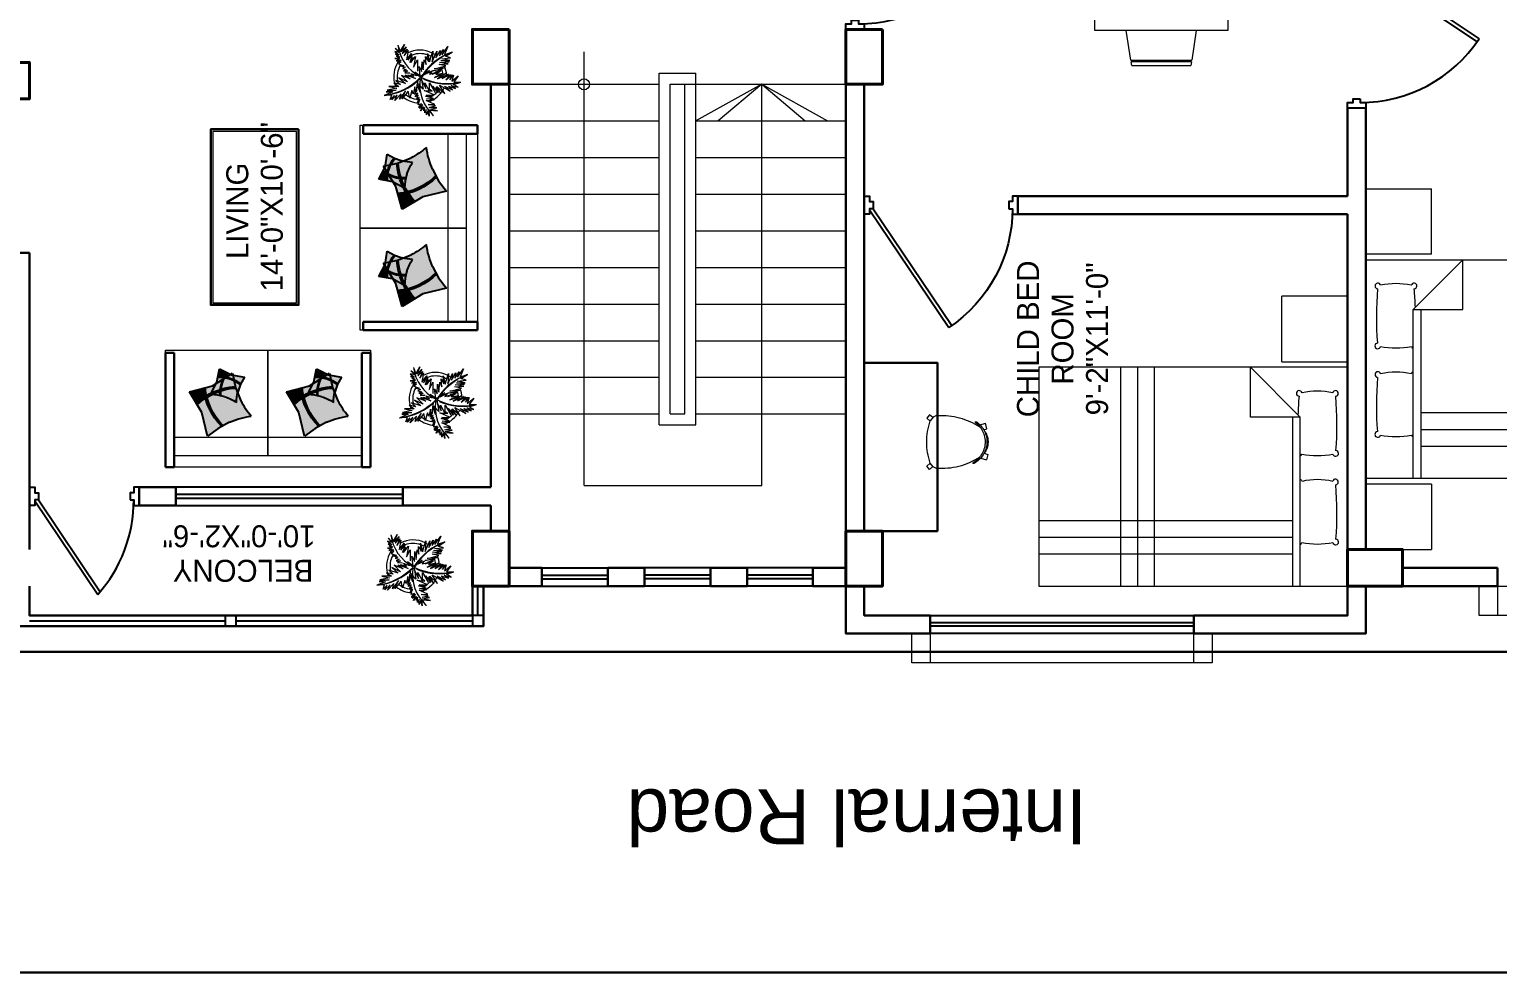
# Model space of a CAD drawing. Header units: inches. Extents: x -54558 to 35158, y -4190 to 41945.
# Drawn here: x -54245.4 to -53844.4, y 245 to 502.6 of the extents above; entities that cross this region are included whole.
import ezdxf

# ---------------------------------------------------------------- set-up
doc = ezdxf.new("R2010")
doc.units = ezdxf.units.IN
doc.header["$MEASUREMENT"] = 0
doc.linetypes.add('1054-EXTOPO$0$5m_plan_pc_00$0$801', pattern=[6.75, 5.625, -0.375, 0.375, -0.375])
doc.layers.get('0').update_dxf_attribs({"true_color": 0xe4c8de})
for name, color, linetype in [('A-ANNO-TEXT', 7, 'Continuous'), ('door', 34, 'Continuous'), ('FUR', 30, 'Continuous')]:
    doc.layers.add(name, color=color, linetype=linetype)
for name, color, linetype, lineweight in [('A-FURN-FIXD', 44, 'Continuous', 9), ('A_WALL', 7, 'Continuous', 30), ('colum', 241, 'Continuous', 40), ('Furniture', 42, 'Continuous', 30), ('illustr-TREE', 113, 'Continuous', 0), ('railing', 6, 'Continuous', 5), ('ROAD', 251, 'Continuous', 30), ('sanshade', 252, 'Continuous', 5), ('Stair', 44, 'Continuous', 13), ('thin', 251, 'Continuous', 20), ('Ver', 144, 'Continuous', 30), ('Wall-02', 7, 'Continuous', 30), ('windo', 140, 'Continuous', 25)]:
    doc.layers.add(name, color=color, linetype=linetype, lineweight=lineweight)
doc.layers.add('illustr-FURNITURE', color=7, linetype='Continuous', lineweight=0, true_color=0x000000)
doc.styles.add('Arial', font='arial.ttf')
doc.styles.get("Standard").update_dxf_attribs({"font": 'ARIALN.TTF'})

# ---------------------------------------------------------------- blocks, each defined once
blk = doc.blocks.new('tyer')
at = {"layer": 'sanshade'}
for points in [[(-25800.79, -9018.32), (-25792.79, -9018.32), (-25792.79, -9023.32), (-25800.79, -9023.32)], [(-25800.79, -9018.32), (-25792.79, -9018.32), (-25792.79, -9100.32), (-25800.79, -9100.32)], [(-25800.79, -9095.32), (-25792.79, -9095.32), (-25792.79, -9100.32), (-25800.79, -9100.32)]]:
    blk.add_lwpolyline(points, close=True, dxfattribs=at)
blk = doc.blocks.new('fjfds')
at = {"layer": 'railing'}
for p, q in [((-25748.79, -8794.32), (-25748.79, -8804.32)), ((-25748.79, -8794.32), (-25652.79, -8794.32)), ((-25745.79, -8797.32), (-25745.79, -8801.32)), ((-25745.79, -8797.32), (-25655.79, -8797.32)), ((-25655.79, -8797.32), (-25655.79, -8804.32)), ((-25652.79, -8794.32), (-25652.79, -8804.32)), ((-25745.79, -8801.32), (-25655.79, -8801.32)), ((-25748.79, -8804.32), (-25655.79, -8804.32)), ((-25655.79, -8804.32), (-25652.79, -8804.32))]:
    blk.add_line(p, q, dxfattribs=at)
at = {"layer": 'Stair'}
for p, q in [((-25745.79, -8753.32), (-25745.79, -8794.32)), ((-25735.79, -8753.32), (-25735.79, -8794.32)), ((-25725.79, -8753.32), (-25725.79, -8794.32)), ((-25715.79, -8753.32), (-25715.79, -8794.32)), ((-25705.79, -8753.32), (-25705.79, -8794.32)), ((-25695.79, -8753.32), (-25695.79, -8794.32)), ((-25685.79, -8753.32), (-25685.79, -8794.32)), ((-25675.79, -8753.32), (-25675.79, -8794.32)), ((-25665.79, -8753.32), (-25665.79, -8794.32)), ((-25655.79, -8753.32), (-25655.79, -8794.32)), ((-25765.34, -8773.82), (-25646.9, -8773.82)), ((-25765.34, -8773.82), (-25765.34, -8822.32)), ((-25745.79, -8804.32), (-25745.79, -8845.32)), ((-25735.79, -8804.32), (-25735.79, -8845.32)), ((-25725.79, -8804.32), (-25725.79, -8845.32)), ((-25715.79, -8804.32), (-25715.79, -8845.32)), ((-25705.79, -8804.32), (-25705.79, -8845.32)), ((-25695.79, -8804.32), (-25695.79, -8845.32)), ((-25685.79, -8804.32), (-25685.79, -8845.32)), ((-25675.79, -8804.32), (-25675.79, -8845.32)), ((-25665.79, -8804.32), (-25665.79, -8845.32)), ((-25655.79, -8822.32), (-25665.79, -8804.32)), ((-25655.79, -8804.32), (-25655.79, -8845.32)), ((-25655.79, -8822.32), (-25665.79, -8810.47)), ((-25765.34, -8822.32), (-25655.79, -8822.32)), ((-25655.79, -8822.32), (-25665.79, -8840.32)), ((-25655.79, -8822.32), (-25665.79, -8834.17))]:
    blk.add_line(p, q, dxfattribs=at)
blk.add_circle((-25655.79, -8773.82), 1.51, dxfattribs=at)
blk = doc.blocks.new('efre')
at = {"layer": 'door'}
for p, q in [((10922.87, 10339.43), (10901.44, 10307.52)), ((10923.87, 10339.12), (10902.26, 10306.96))]:
    blk.add_line(p, q, dxfattribs=at)
for points in [[(10885.87, 10339.43), (10884.87, 10339.43), (10884.87, 10337.89), (10883.37, 10337.89), (10883.37, 10342.89), (10884.87, 10342.89), (10884.87, 10341.35), (10885.87, 10341.35)], [(10922.87, 10339.43), (10923.87, 10339.43), (10923.87, 10337.89), (10925.37, 10337.89), (10925.37, 10342.89), (10923.87, 10342.89), (10923.87, 10341.35), (10922.87, 10341.35)]]:
    blk.add_lwpolyline(points, close=True, dxfattribs=at)
blk.add_arc((10923.87, 10339.43), 39, 180, 236.3642, dxfattribs=at)
blk = doc.blocks.new('FURN_GEN_017')
at = {"layer": 'illustr-FURNITURE', "color": 251, "true_color": 0x636466}
for p, q in [((-12940.68, 14466.01), (-12940.84, 14465.01)), ((-12940.68, 14466.01), (-12924.68, 14466.01)), ((-12924.53, 14465.01), (-12924.68, 14466.01)), ((-12912.68, 14466.01), (-12912.84, 14465.01)), ((-12912.68, 14466.01), (-12896.68, 14466.01)), ((-12896.53, 14465.01), (-12896.68, 14466.01)), ((-12940.92, 14464.51), (-12942.17, 14456.51)), ((-12940.91, 14464.51), (-12924.44, 14464.51)), ((-12924.52, 14465.01), (-12940.84, 14465.01)), ((-12923.2, 14456.51), (-12924.45, 14464.51)), ((-12912.92, 14464.51), (-12914.17, 14456.51)), ((-12912.91, 14464.51), (-12896.44, 14464.51)), ((-12896.52, 14465.01), (-12912.84, 14465.01)), ((-12895.2, 14456.51), (-12896.45, 14464.51)), ((-12882.68, 14456.51), (-12954.68, 14456.51)), ((-12954.68, 14456.51), (-12954.68, 14420.51)), ((-12882.68, 14420.51), (-12882.68, 14456.51)), ((-12964.18, 14446.51), (-12963.18, 14446.67)), ((-12964.18, 14446.51), (-12964.18, 14430.51)), ((-12963.18, 14430.36), (-12963.18, 14446.67)), ((-12962.68, 14446.75), (-12954.68, 14448)), ((-12962.68, 14446.74), (-12962.68, 14430.27)), ((-12874.68, 14446.75), (-12882.68, 14448)), ((-12874.68, 14446.74), (-12874.68, 14430.27)), ((-12873.18, 14446.51), (-12874.18, 14446.67)), ((-12874.18, 14430.36), (-12874.18, 14446.67)), ((-12873.18, 14446.51), (-12873.18, 14430.51)), ((-12963.18, 14430.36), (-12964.18, 14430.51)), ((-12954.68, 14429.03), (-12962.68, 14430.28)), ((-12882.68, 14429.03), (-12874.68, 14430.28)), ((-12874.18, 14430.36), (-12873.18, 14430.51)), ((-12954.68, 14420.51), (-12882.68, 14420.51)), ((-12940.92, 14412.51), (-12942.17, 14420.52)), ((-12923.2, 14420.52), (-12924.45, 14412.51)), ((-12912.92, 14412.51), (-12914.17, 14420.52)), ((-12895.2, 14420.52), (-12896.45, 14412.51)), ((-12940.91, 14412.51), (-12924.44, 14412.51)), ((-12940.68, 14411.01), (-12940.84, 14412.01)), ((-12924.52, 14412.01), (-12940.84, 14412.01)), ((-12940.68, 14411.01), (-12924.68, 14411.01)), ((-12924.53, 14412.01), (-12924.68, 14411.01)), ((-12912.91, 14412.51), (-12896.44, 14412.51)), ((-12896.52, 14412.01), (-12912.84, 14412.01)), ((-12912.68, 14411.01), (-12912.84, 14412.01)), ((-12912.68, 14411.01), (-12896.68, 14411.01)), ((-12896.53, 14412.01), (-12896.68, 14411.01))]:
    blk.add_line(p, q, dxfattribs=at)
blk = doc.blocks.new('ref')
at = {"layer": 'illustr-FURNITURE', "color": 1}
for p, q in [((10741.37, 10194.33), (10741.37, 10176.37)), ((10741.37, 10194.33), (10759.22, 10194.33)), ((10759.22, 10176.37), (10759.22, 10194.33)), ((10759.27, 10194.28), (10759.22, 10194.28)), ((10760.72, 10194.3), (10820.47, 10194.3)), ((10760.72, 10110.03), (10760.72, 10194.3)), ((10820.47, 10194.3), (10820.47, 10110.03)), ((10821.92, 10194.28), (10821.97, 10194.28)), ((10821.97, 10176.37), (10821.97, 10194.33)), ((10839.83, 10194.33), (10821.97, 10194.33)), ((10839.83, 10194.33), (10839.83, 10176.37)), ((10760.72, 10181.41), (10806.86, 10181.41)), ((10820.47, 10167.8), (10806.86, 10181.41)), ((10806.86, 10181.41), (10806.86, 10167.8)), ((10806.86, 10179.26), (10760.72, 10179.26)), ((10769.48, 10110.03), (10769.48, 10179.26)), ((10774.06, 10110.03), (10774.06, 10179.26)), ((10778.65, 10110.03), (10778.65, 10179.26)), ((10759.22, 10176.37), (10741.37, 10176.37)), ((10821.97, 10176.37), (10839.83, 10176.37)), ((10806.86, 10167.8), (10820.47, 10167.8)), ((10820.47, 10141.48), (10760.72, 10141.48)), ((10820.47, 10136.9), (10760.72, 10136.9)), ((10820.47, 10132.31), (10760.72, 10132.31)), ((10820.47, 10110.03), (10760.72, 10110.03))]:
    blk.add_line(p, q, dxfattribs=at)
for centre, radius, start, end in [((10772.75, 10191.06), 0.776, 4.8213, 258.2519), ((10794.88, 10186.07), 22.68, 169.2326, 190.7674), ((10780.6, 10102.6), 88.81, 84.9917, 94.5708), ((10789.13, 10191), 0.776, 283.7421, 174.7412), ((10770.58, 10186.07), 19.19, 347.4169, 12.5831), ((10796.93, 10191.06), 0.776, 4.8213, 258.2519), ((10819.05, 10186.07), 22.68, 169.2326, 190.7674), ((10804.78, 10102.6), 88.81, 84.9917, 94.5708), ((10813.3, 10191), 0.776, 283.7421, 174.7412), ((10794.76, 10186.07), 19.19, 347.4169, 12.5831), ((10772.75, 10181.07), 0.776, 101.7481, 154.1337), ((10789.13, 10181.13), 0.776, 20.8386, 76.2579), ((10796.93, 10181.07), 0.776, 101.7481, 154.1337), ((10813.3, 10181.13), 0.776, 185.2588, 76.2579), ((10804.78, 10269.53), 88.81, 271.7617, 275.0083)]:
    blk.add_arc(centre, radius, start, end, dxfattribs=at)
blk = doc.blocks.new('www')
at = {"layer": 'illustr-FURNITURE', "color": 1}
for p, q in [((10806.97, 10296.75), (10747.22, 10296.75)), ((10747.22, 10296.75), (10747.22, 10212.48)), ((10755.98, 10296.75), (10755.98, 10227.52)), ((10760.57, 10296.75), (10760.57, 10227.52)), ((10765.15, 10296.75), (10765.15, 10227.52)), ((10806.97, 10212.48), (10806.97, 10296.75)), ((10806.97, 10274.46), (10747.22, 10274.46)), ((10806.97, 10269.88), (10747.22, 10269.88)), ((10806.97, 10265.3), (10747.22, 10265.3)), ((10793.37, 10238.98), (10806.97, 10238.98)), ((10806.97, 10238.98), (10793.37, 10225.37)), ((10793.37, 10225.37), (10793.37, 10238.98)), ((10808.47, 10230.4), (10808.47, 10212.45)), ((10808.47, 10230.4), (10826.33, 10230.4)), ((10826.33, 10212.45), (10826.33, 10230.4)), ((10793.37, 10227.52), (10747.22, 10227.52)), ((10747.22, 10225.37), (10793.37, 10225.37)), ((10747.22, 10212.48), (10806.97, 10212.48)), ((10808.43, 10212.5), (10808.47, 10212.5)), ((10826.33, 10212.45), (10808.47, 10212.45))]:
    blk.add_line(p, q, dxfattribs=at)
for centre, radius, start, end in [((10791.28, 10137.25), 88.81, 84.9917, 88.2383), ((10799.81, 10225.65), 0.776, 283.7421, 174.7412), ((10759.25, 10225.71), 0.776, 205.8663, 258.2519), ((10781.38, 10220.71), 22.68, 169.2326, 190.7674), ((10775.63, 10225.65), 0.776, 283.7421, 339.1614), ((10757.08, 10220.71), 19.19, 347.4169, 12.5831), ((10783.43, 10225.71), 0.776, 205.8663, 258.2519), ((10805.55, 10220.71), 22.68, 169.2326, 190.7674), ((10781.26, 10220.71), 19.19, 347.4169, 12.5831), ((10759.25, 10215.71), 0.776, 101.7481, 355.1787), ((10767.1, 10304.18), 88.81, 265.4292, 275.0083), ((10775.63, 10215.78), 0.776, 185.2588, 76.2579), ((10783.43, 10215.71), 0.776, 101.7481, 355.1787), ((10791.28, 10304.18), 88.81, 265.4292, 275.0083), ((10799.81, 10215.78), 0.776, 185.2588, 76.2579)]:
    blk.add_arc(centre, radius, start, end, dxfattribs=at)
blk = doc.blocks.new('214-151')
at = {"layer": 'A-FURN-FIXD', "linetype": '1054-EXTOPO$0$5m_plan_pc_00$0$801', "ltscale": 200, "transparency": 33554687}
for p, q in [((3549044, -189697), (3549020, -189729)), ((3549068, -189685), (3549044, -189697)), ((3549074, -189684), (3549068, -189685)), ((3549461, -189773), (3549511, -189757)), ((3549523, -189806), (3549511, -189757)), ((3548990, -189892), (3548990, -189935)), ((3549491, -189816), (3549523, -189806)), ((3549488, -190021), (3549515, -190029)), ((3549515, -190029), (3549502, -190078)), ((3549044, -190130), (3549020, -190098)), ((3549068, -190142), (3549044, -190130)), ((3549088, -190145), (3549068, -190142)), ((3549456, -190064), (3549502, -190078))]:
    blk.add_line(p, q, dxfattribs=at)
for points in [[(3549042, -189699), (3549014, -189675), (3548990, -189704), (3549020, -189730)], [(3549043, -190128), (3549014, -190152), (3548990, -190123), (3549020, -190097)]]:
    blk.add_lwpolyline(points, dxfattribs=at)
for centre, radius, start, end in [((3549562, -189914), 573, 161.2442, 198.7295), ((3549120, -190283), 601, 56.9331, 94.4004), ((3549397, -189753), 25.6, 48.1403, 108.2349), ((3549286, -189916), 213, 305.0364, 61.3583), ((3549302, -189916), 213, 305.0364, 61.3583), ((3549366, -189914), 159, 57.5277, 58.5623), ((3549366, -189914), 159, 325.8028, 37.5555), ((3549120, -189545), 601, 266.8766, 303.0669), ((3549417, -190072), 19.8, 246.1346, 318.4705), ((3549366, -189914), 159, 301.9687, 305.1543)]:
    blk.add_arc(centre, radius, start, end, dxfattribs=at)
blk = doc.blocks.new('eyhfgh')
h = blk.add_hatch(color=254)
h.set_gradient(color1=(252, 230, 217), color2=(250, 214, 194), one_color=1, tint=0.87, name='CYLINDER')
h.paths.add_polyline_path([(12640.74, 1375.72, 0.127935), (12640.03, 1384.94), (12635.81, 1384.95, -0.057362), (12630.31, 1386.1, -0.068738), (12631.08, 1379.22), (12630.86, 1377.04, 0.13826)])
h = blk.add_hatch(color=7)
h.set_gradient(color1=(238, 242, 227), color2=(228, 234, 210), one_color=1, tint=0.87, name='CYLINDER')
h.paths.add_polyline_path([(12644.25, 1383.02, 0.127935), (12640.47, 1386.65), (12638.68, 1385.07, -0.057362), (12635.92, 1383.48, -0.068738), (12638.84, 1380.86), (12639.57, 1379.85, 0.13826)])
h = blk.add_hatch(color=63)
h.set_gradient(color1=(179, 217, 63), color2=(199, 227, 114), one_color=1, tint=0.67, name='INVCYLINDER')
h.paths.add_polyline_path([(12644.43, 1383.24, 0.034297), (12645.24, 1384.41), (12644.29, 1385.24), (12642.12, 1388.72), (12640.65, 1386.85, -0.121186)])
h = blk.add_hatch(color=63)
h.set_gradient(color1=(179, 217, 63), color2=(199, 227, 114), one_color=1, tint=0.67, name='INVCYLINDER')
h.paths.add_polyline_path([(12639.73, 1379.63), (12640.15, 1379.05), (12641.16, 1377.05), (12643.87, 1380.25), (12645.17, 1381.1, 0.044432), (12644.39, 1382.78, -0.131681)])
h = blk.add_hatch(color=252)
h.set_gradient(color1=(132, 132, 132), color2=(171, 171, 171), one_color=1, tint=0.67, name='INVCYLINDER')
h.paths.add_polyline_path([(12641.24, 1375.8, 0.034297), (12643.68, 1376.39), (12643.4, 1378.6), (12644.63, 1385.73), (12640.5, 1384.98, -0.121186)])
h = blk.add_hatch(color=7)
h.set_gradient(color1=(238, 242, 227), color2=(228, 234, 210), one_color=1, tint=0.87, name='CYLINDER')
h.paths.add_polyline_path([(12647.38, 1382.54), (12645.46, 1384.23, -0.034767), (12644.58, 1383, -0.044102), (12645.42, 1381.27)])
h = blk.add_hatch(color=252)
h.set_gradient(color1=(132, 132, 132), color2=(171, 171, 171), one_color=1, tint=0.67, name='INVCYLINDER')
h.paths.add_polyline_path([(12630.81, 1376.56), (12630.67, 1375.29), (12629.66, 1371.46), (12636.99, 1372.52), (12639.71, 1372.11, 0.044432), (12640.65, 1375.23, -0.131681)])
h = blk.add_hatch(color=254)
h.set_gradient(color1=(252, 230, 217), color2=(250, 214, 194), one_color=1, tint=0.87, name='CYLINDER')
h.paths.add_polyline_path([(12644.31, 1371.41), (12643.75, 1375.89, -0.034767), (12641.15, 1375.3, -0.044102), (12640.23, 1372.03)])
at = {"layer": 'FUR'}
for centre, radius, start, end in [((12638.08, 1409.42), 24.58, 251.5766, 264.7087), ((12605.79, 1379.86), 25.3, 358.5655, 14.2944), ((12635.38, 1377.57), 10.41, 19.8237, 60.6575), ((12635.21, 1377.37), 10.93, 20.8993, 60.0755), ((12630.42, 1396.27), 13.92, 293.2894, 306.4215), ((12627.91, 1371.6), 14.33, 40.2783, 56.0072), ((12636.29, 1389.73), 10.41, 288.3606, 329.2642), ((12622.66, 1378.96), 18.37, 338.1109, 18.9447), ((12636.2, 1389.91), 10.86, 288.9822, 328.4663), ((12622.19, 1378.89), 19.3, 339.1865, 18.3627), ((12638.14, 1393.91), 18.38, 246.6478, 287.5514), ((12638.22, 1394.25), 19.18, 247.2694, 286.7535)]:
    blk.add_arc(centre, radius, start, end, dxfattribs=at)
for points, invisible_edges in [([(12644.29, 1385.24), (12640.57, 1386.74), (12638.68, 1385.07)], 13), ([(12644.29, 1385.24), (12642.12, 1388.72), (12640.57, 1386.74)], 12), ([(12644.31, 1371.41), (12643.4, 1378.6), (12635.81, 1384.95)], 14), ([(12643.4, 1378.6), (12640.26, 1384.94), (12635.81, 1384.95)], 13), ([(12647.38, 1382.54), (12644.29, 1385.24), (12638.68, 1385.07)], 14), ([(12638.84, 1380.86), (12640.15, 1379.05), (12647.38, 1382.54)], 14), ([(12640.15, 1379.05), (12643.87, 1380.25), (12647.38, 1382.54)], 13), ([(12643.4, 1378.6), (12644.63, 1385.73), (12640.26, 1384.94)], 12), ([(12631.08, 1379.22), (12630.67, 1375.29), (12644.31, 1371.41)], 14), ([(12640.15, 1379.05), (12641.16, 1377.05), (12643.87, 1380.25)], 12), ([(12630.67, 1375.29), (12629.66, 1371.46), (12636.99, 1372.52)], 12), ([(12630.67, 1375.29), (12636.99, 1372.52), (12644.31, 1371.41)], 13)]:
    blk.add_3dface(points, dxfattribs=dict(at, invisible_edges=invisible_edges))
blk = doc.blocks.new('standard')
at = {"layer": 'A-FURN-FIXD', "lineweight": 30, "transparency": 33554687}
for p, q in [((29797.43, 5446.76), (29828.65, 5446.76)), ((29797.43, 5444.42), (29797.43, 5446.76)), ((29828.65, 5444.42), (29828.65, 5446.76)), ((29797.43, 5444.42), (29828.65, 5444.42)), ((29828.65, 5393.11), (29797.43, 5393.11)), ((29797.43, 5390.76), (29797.43, 5393.11)), ((29828.65, 5390.76), (29797.43, 5390.76)), ((29828.65, 5390.76), (29828.65, 5393.11))]:
    blk.add_line(p, q, dxfattribs=at)
at = {"layer": 'A-FURN-FIXD', "linetype": 'ByBlock', "ltscale": 200, "transparency": 33554687}
for p, q in [((29828.65, 5446.76), (29829.43, 5446.76)), ((29829.43, 5446.76), (29829.43, 5390.76)), ((29797.43, 5393.11), (29797.43, 5444.42)), ((29800.56, 5393.11), (29800.56, 5444.42)), ((29805.56, 5393.11), (29805.56, 5444.42)), ((29829.43, 5418.89), (29800.56, 5418.89)), ((29829.43, 5418.76), (29800.56, 5418.76)), ((29829.43, 5390.76), (29828.65, 5390.76))]:
    blk.add_line(p, q, dxfattribs=at)
at = {"layer": 'Furniture', "transparency": 33554687, "xscale": -0.8940402066046178, "yscale": 0.8940402066046178, "zscale": 0.8940402066046178, "rotation": 202.1116633612902}
for p in [(18883.43, 2320.97), (18883.43, 2294.47)]:
    blk.add_blockref('eyhfgh', p, dxfattribs=at)
blk = doc.blocks.new('gfsv')
at = {"layer": 'illustr-TREE', "color": 114, "true_color": 0x139b48}
for p, q in [((-19138.47, -7521.62), (-19139.14, -7519.95)), ((-19139.07, -7521.44), (-19139.14, -7519.95)), ((-19138.44, -7520.36), (-19138.47, -7521.62)), ((-19138.11, -7522.31), (-19138.44, -7520.36)), ((-19138.11, -7520.52), (-19138.11, -7522.31)), ((-19137.74, -7522.39), (-19138.11, -7520.52)), ((-19140.11, -7522.01), (-19139.05, -7522.51)), ((-19138.83, -7523.25), (-19140.11, -7522.01)), ((-19140.03, -7521.46), (-19139.13, -7521.95)), ((-19139.05, -7522.51), (-19140.03, -7521.46)), ((-19139.94, -7521.15), (-19139.07, -7521.44)), ((-19139.13, -7521.95), (-19139.94, -7521.15)), ((-19139.85, -7522.94), (-19138.83, -7523.25)), ((-19138.26, -7524.11), (-19139.85, -7522.94)), ((-19139.78, -7523.45), (-19138.26, -7524.11)), ((-19138.34, -7524.64), (-19139.78, -7523.45)), ((-19137.39, -7520.88), (-19137.74, -7522.39)), ((-19137.42, -7522.78), (-19137.39, -7520.88)), ((-19136.72, -7521.8), (-19137.42, -7522.78)), ((-19137.02, -7523.12), (-19136.72, -7521.8)), ((-19136.22, -7522.25), (-19137.02, -7523.12)), ((-19136.81, -7524.08), (-19136.22, -7522.25)), ((-19135.72, -7522.81), (-19136.81, -7524.08)), ((-19136.53, -7524.51), (-19135.72, -7522.81)), ((-19135.25, -7523.31), (-19136.53, -7524.51)), ((-19135.94, -7525.04), (-19135.25, -7523.31)), ((-19133.9, -7523.5), (-19134.08, -7524.26)), ((-19133.67, -7524.03), (-19133.9, -7523.5)), ((-19133.35, -7522.94), (-19133.67, -7524.03)), ((-19133.01, -7522.73), (-19133.39, -7523.77)), ((-19133.39, -7523.77), (-19133.35, -7522.94)), ((-19132.59, -7523.23), (-19133.01, -7522.73)), ((-19132.74, -7522.49), (-19132.59, -7523.23)), ((-19132.3, -7523.23), (-19132.74, -7522.49)), ((-19132.42, -7522.27), (-19132.28, -7522.87)), ((-19132.11, -7522.84), (-19132.42, -7522.27)), ((-19132.28, -7522.87), (-19132.3, -7523.23)), ((-19131.97, -7522.01), (-19132.11, -7522.84)), ((-19131.9, -7523), (-19131.97, -7522.01)), ((-19131.47, -7522.35), (-19131.9, -7523)), ((-19131.08, -7522.14), (-19131.69, -7522.97)), ((-19131.69, -7522.97), (-19131.47, -7522.35)), ((-19130.61, -7522), (-19131.23, -7522.84)), ((-19131.23, -7522.84), (-19131.08, -7522.14)), ((-19130.96, -7523.48), (-19130.13, -7524.42)), ((-19129.7, -7524.25), (-19130.96, -7523.48)), ((-19130.81, -7522.81), (-19130.61, -7522)), ((-19130, -7522.11), (-19130.81, -7522.81)), ((-19130.69, -7523.27), (-19129.7, -7524.25)), ((-19129.26, -7523.88), (-19130.69, -7523.27)), ((-19130.68, -7522.91), (-19130, -7522.11)), ((-19129.37, -7522.63), (-19130.63, -7523.08)), ((-19130.63, -7523.08), (-19129.26, -7523.88)), ((-19140.61, -7526.42), (-19139.52, -7526.77)), ((-19139.89, -7526.86), (-19140.61, -7526.42)), ((-19139.84, -7526.29), (-19139.1, -7526.57)), ((-19139.52, -7526.77), (-19139.84, -7526.29)), ((-19139.67, -7524.94), (-19138.34, -7524.64)), ((-19138.22, -7525.34), (-19139.67, -7524.94)), ((-19139.4, -7525.99), (-19138.7, -7526.48)), ((-19139.1, -7526.57), (-19139.4, -7525.99)), ((-19139, -7525.86), (-19138.15, -7526.37)), ((-19138.7, -7526.48), (-19139, -7525.86)), ((-19138.85, -7525.6), (-19138.22, -7525.34)), ((-19137.48, -7525.94), (-19138.85, -7525.6)), ((-19138.74, -7526.04), (-19137.48, -7525.94)), ((-19136.98, -7526.37), (-19138.74, -7526.04)), ((-19138.52, -7526.94), (-19136.98, -7526.37)), ((-19138.45, -7526.25), (-19136.18, -7526.56)), ((-19135.22, -7524.06), (-19135.94, -7525.04)), ((-19135.87, -7526.04), (-19135.22, -7524.06)), ((-19135.21, -7524.53), (-19135.87, -7526.04)), ((-19135.48, -7525.74), (-19135.21, -7524.53)), ((-19134.92, -7525.12), (-19135.48, -7525.74)), ((-19135.42, -7527.05), (-19134.63, -7525.91)), ((-19135.35, -7526.32), (-19134.92, -7525.12)), ((-19134.63, -7525.91), (-19135.35, -7526.32)), ((-19134.73, -7523.95), (-19134.78, -7524.94)), ((-19134.38, -7524.55), (-19134.73, -7523.95)), ((-19132.24, -7526.41), (-19134.41, -7526.43)), ((-19134.39, -7523.69), (-19134.38, -7524.55)), ((-19134.08, -7524.26), (-19134.39, -7523.69)), ((-19133.62, -7525.69), (-19132.24, -7526.41)), ((-19131.57, -7526.07), (-19133.62, -7525.69)), ((-19132.77, -7524.92), (-19131.79, -7525.64)), ((-19131.26, -7525.42), (-19132.77, -7524.92)), ((-19131.79, -7525.64), (-19132.77, -7525.14)), ((-19132.77, -7525.14), (-19131.57, -7526.07)), ((-19132.32, -7524.59), (-19131.26, -7525.42)), ((-19130.99, -7525.26), (-19132.32, -7524.59)), ((-19132.2, -7524.29), (-19130.99, -7525.26)), ((-19130.38, -7524.59), (-19132.2, -7524.29)), ((-19131.42, -7523.84), (-19130.38, -7524.59)), ((-19130.13, -7524.42), (-19131.42, -7523.84)), ((-19143.17, -7528.74), (-19142.14, -7528.45)), ((-19142.12, -7528.62), (-19143.17, -7528.74)), ((-19143.1, -7529.55), (-19142.01, -7528.76)), ((-19142.92, -7528.17), (-19141.87, -7528.13)), ((-19142.14, -7528.45), (-19142.92, -7528.17)), ((-19142.54, -7527.86), (-19141.51, -7527.82)), ((-19141.87, -7528.13), (-19142.54, -7527.86)), ((-19142.15, -7527.05), (-19141.38, -7527.4)), ((-19141.37, -7527.67), (-19142.15, -7527.05)), ((-19142.14, -7527.65), (-19141.37, -7527.67)), ((-19141.51, -7527.82), (-19142.14, -7527.65)), ((-19142.01, -7528.76), (-19142.12, -7530.35)), ((-19142.12, -7530.35), (-19141.83, -7528.81)), ((-19141.83, -7528.81), (-19141.56, -7530.18)), ((-19141.68, -7526.82), (-19141.26, -7527.27)), ((-19141.38, -7527.4), (-19141.68, -7526.82)), ((-19141.56, -7530.18), (-19141.5, -7528.72)), ((-19141.42, -7526.6), (-19141.5, -7527.08)), ((-19141.5, -7528.72), (-19141.19, -7529.92)), ((-19141.4, -7527.05), (-19141.42, -7526.6)), ((-19141.32, -7526.68), (-19140.79, -7527.22)), ((-19140.95, -7527.46), (-19141.32, -7526.68)), ((-19141.26, -7527.27), (-19140.95, -7527.46)), ((-19141.19, -7529.92), (-19140.94, -7528.53)), ((-19140.97, -7526.59), (-19139.89, -7526.86)), ((-19140.79, -7527.22), (-19140.97, -7526.59)), ((-19140.94, -7528.53), (-19140.91, -7529.82)), ((-19140.91, -7529.82), (-19140.13, -7528.14)), ((-19140.13, -7528.14), (-19140.01, -7529.68)), ((-19140.01, -7529.68), (-19139.82, -7528.21)), ((-19139.82, -7528.21), (-19139.73, -7529.55)), ((-19139.73, -7529.55), (-19139.29, -7528.02)), ((-19139.29, -7528.02), (-19139.24, -7529.24)), ((-19139.24, -7529.24), (-19139.11, -7528.14)), ((-19139.11, -7528.14), (-19139.01, -7529.66)), ((-19139.01, -7529.66), (-19138.18, -7527.74)), ((-19136.7, -7528.78), (-19138.55, -7529.89)), ((-19136.89, -7526.61), (-19138.52, -7526.94)), ((-19136.67, -7527.87), (-19138.39, -7528.79)), ((-19138.39, -7528.79), (-19136.7, -7528.78)), ((-19138.18, -7527.74), (-19138.35, -7529.29)), ((-19138.35, -7529.29), (-19138, -7528.79)), ((-19137.95, -7527.54), (-19136.89, -7526.61)), ((-19135.75, -7527.18), (-19137.95, -7527.54)), ((-19136.25, -7527.26), (-19137.82, -7528.05)), ((-19137.82, -7528.05), (-19136.67, -7527.87)), ((-19135.65, -7526.97), (-19135.49, -7526.95)), ((-19135.42, -7527.05), (-19134.3, -7528.75)), ((-19135.36, -7526.97), (-19133.49, -7526.75)), ((-19135.08, -7527.83), (-19134.38, -7529.27)), ((-19134.3, -7528.75), (-19135.08, -7527.83)), ((-19134.99, -7528.75), (-19134.64, -7530.19)), ((-19134.38, -7529.27), (-19134.99, -7528.75)), ((-19133.49, -7526.75), (-19134.51, -7527.22)), ((-19134.51, -7527.22), (-19132.62, -7527.32)), ((-19132.62, -7527.32), (-19134.15, -7527.56)), ((-19134.15, -7527.56), (-19132.24, -7527.75)), ((-19132.24, -7527.75), (-19133.13, -7528.12)), ((-19133.13, -7528.12), (-19131.6, -7528.01)), ((-19130.98, -7528.41), (-19132.63, -7528.79)), ((-19132.63, -7528.79), (-19130.51, -7529.44)), ((-19131.6, -7528.01), (-19132.56, -7528.57)), ((-19132.56, -7528.57), (-19130.98, -7528.41)), ((-19137.55, -7530.06), (-19138.86, -7531.01)), ((-19138.86, -7531.01), (-19137.38, -7530.21)), ((-19137.38, -7530.21), (-19138.8, -7531.73)), ((-19138.8, -7531.73), (-19137.13, -7530.69)), ((-19137.33, -7529.38), (-19138.64, -7530.44)), ((-19138.64, -7530.44), (-19137.55, -7530.06)), ((-19138.55, -7529.89), (-19137.33, -7529.38)), ((-19137.13, -7530.69), (-19138.34, -7532.81)), ((-19138.34, -7532.81), (-19137.37, -7531.69)), ((-19137.37, -7531.69), (-19138.08, -7533.27)), ((-19136.1, -7531.92), (-19135.17, -7533.17)), ((-19135.06, -7532.85), (-19136.1, -7531.92)), ((-19135.92, -7530.35), (-19135.02, -7532.47)), ((-19134.87, -7531.97), (-19135.92, -7530.35)), ((-19135.87, -7531.24), (-19135.06, -7532.85)), ((-19135.02, -7532.47), (-19135.87, -7531.24)), ((-19135.63, -7529.72), (-19134.87, -7531.97)), ((-19134.81, -7531.37), (-19135.63, -7529.72)), ((-19135.1, -7529.99), (-19134.81, -7531.37)), ((-19134.44, -7530.93), (-19135.1, -7529.99)), ((-19135, -7529.32), (-19134.44, -7530.93)), ((-19134.64, -7530.19), (-19135, -7529.32)), ((-19134.65, -7529.86), (-19134.14, -7531.17)), ((-19134.38, -7530.93), (-19134.65, -7529.86)), ((-19134.64, -7530.37), (-19134.38, -7530.93)), ((-19134.36, -7529.34), (-19133.75, -7531.64)), ((-19134.14, -7531.17), (-19134.36, -7529.34)), ((-19133.98, -7529.69), (-19133.36, -7531.97)), ((-19133.75, -7531.64), (-19133.98, -7529.69)), ((-19133.36, -7531.97), (-19133.11, -7530.66)), ((-19133.11, -7530.66), (-19132.97, -7532.41)), ((-19132.97, -7532.41), (-19132.74, -7530.74)), ((-19132.74, -7530.74), (-19132.61, -7532.59)), ((-19132.61, -7532.59), (-19132.37, -7531)), ((-19132.58, -7529.32), (-19130.52, -7530.22)), ((-19130.51, -7529.44), (-19132.58, -7529.32)), ((-19132.37, -7531), (-19132.33, -7532.7)), ((-19132.33, -7532.7), (-19132.02, -7531.16)), ((-19132.02, -7531.16), (-19131.85, -7532.88)), ((-19131.85, -7532.88), (-19131.54, -7531.86)), ((-19131.82, -7530.03), (-19130.38, -7530.89)), ((-19130.52, -7530.22), (-19131.82, -7530.03)), ((-19131.54, -7531.86), (-19130.74, -7533.16)), ((-19131.43, -7530.69), (-19130.21, -7531.51)), ((-19130.38, -7530.89), (-19131.43, -7530.69)), ((-19131.22, -7531.22), (-19129.61, -7532.36)), ((-19130.21, -7531.51), (-19131.22, -7531.22)), ((-19131.17, -7531.72), (-19130.74, -7533.16)), ((-19129.61, -7532.36), (-19131.17, -7531.72)), ((-19138.08, -7533.27), (-19137.33, -7532.45)), ((-19137.33, -7532.45), (-19137.78, -7533.85)), ((-19137.78, -7533.85), (-19137.22, -7533.01)), ((-19137.22, -7533.01), (-19137.57, -7534.36)), ((-19137.57, -7534.36), (-19136.99, -7533.47)), ((-19136.99, -7533.47), (-19136.55, -7534.9)), ((-19136.55, -7533.5), (-19136.55, -7534.9)), ((-19135.35, -7534.35), (-19136.55, -7533.5)), ((-19135.21, -7533.44), (-19136.35, -7533.11)), ((-19136.35, -7533.11), (-19135.35, -7534.35)), ((-19136.09, -7532.73), (-19135.21, -7533.44)), ((-19135.17, -7533.17), (-19136.09, -7532.73))]:
    blk.add_line(p, q, dxfattribs=at)
for centre, radius, start, end in [((-19128.04, -7519), 11.14, 184.8641, 225.4849), ((-19127.45, -7518.53), 11.77, 186.927, 225.8123), ((-19128.31, -7530.61), 8.05, 97.5401, 152.9698), ((-19137.08, -7534.91), 8.05, 81.1775, 138.3266), ((-19125.78, -7532.06), 11.14, 156.5576, 194.785), ((-19125.07, -7532.31), 11.77, 154.4151, 192.7221), ((-19141.76, -7537.3), 11.77, 20.5975, 59.3099), ((-19141.31, -7536.7), 11.14, 18.5346, 56.762)]:
    blk.add_arc(centre, radius, start, end, dxfattribs=at)
blk = doc.blocks.new('sss')
at = {"layer": 'thin', "color": 36}
for radius, start, end in [(5.64, 140.808, 176.9255), (4.89, 140.8987, 152.5456), (5.64, 136.4792, 139.5509), (5.64, 132.2157, 133.1804), (4.89, 135.3729, 136.8717), (5.64, 115.6577, 116.0773), (5.64, 105.3767, 111.9415), (4.89, 103.9007, 108.8883), (5.64, 57.4756, 104.2899), (4.89, 61.8531, 100.8192), (4.89, 58.6484, 61.5791), (5.64, 51.6167, 56.4913), (4.89, 28.8648, 35.5705), (5.64, 35.9986, 36.5988), (5.64, 332.6672, 28.4122), (4.89, 178.4351, 178.7003), (4.89, 153.9151, 175.965), (4.89, 20.5118, 25.5966), (4.89, 340.5694, 20.1944), (5.64, 199.0461, 207.9874), (5.64, 209.185, 230.5847), (4.89, 205.2449, 228.3342), (4.89, 323.3496, 327.1942), (4.89, 331.0839, 340.0145), (5.64, 320.6426, 322.4916), (5.64, 325.1264, 331.4388), (5.64, 230.7925, 236.3345), (4.89, 229.5251, 232.8857), (5.64, 238.4668, 245.0437), (4.89, 234.467, 237.787), (4.89, 242.9454, 245.7689), (5.64, 248.0786, 248.2717), (5.64, 264.5369, 265.2564), (4.89, 266.1446, 266.5826), (4.89, 270.2537, 273.22), (5.64, 270.5271, 272.3534), (5.64, 273.4308, 293.4009), (4.89, 275.4094, 290.9372), (4.89, 291.9275, 294.6609), (5.64, 295.2219, 298.3019), (4.89, 301.9218, 302.255), (5.64, 301.0384, 302.6761), (5.64, 307.0561, 307.1985)]:
    blk.add_arc((-19798.75, -6970.7), radius, start, end, dxfattribs=at)
at = {"layer": 'thin', "xscale": 1.094516021037634, "yscale": 1.094516021037634, "zscale": 1.094516021037634}
blk.add_blockref('gfsv', (1145.34, 1267.67), dxfattribs=at)
blk = doc.blocks.new('jj')
at = {"layer": 'door'}
for p, q in [((11000.83, 10306.39), (11025.92, 10323.24)), ((11001.13, 10305.39), (11026.7, 10322.56))]:
    blk.add_line(p, q, dxfattribs=at)
for points in [[(11000.83, 10331.39), (11000.83, 10332.39), (11002.37, 10332.39), (11002.37, 10333.89), (10997.37, 10333.89), (10997.37, 10332.39), (10998.91, 10332.39), (10998.91, 10331.39)], [(11000.83, 10306.39), (11000.83, 10305.39), (11002.37, 10305.39), (11002.37, 10303.89), (10997.37, 10303.89), (10997.37, 10305.39), (10998.91, 10305.39), (10998.91, 10306.39)]]:
    blk.add_lwpolyline(points, close=True, dxfattribs=at)
blk.add_arc((11000.83, 10293.39), 39, 48.4266, 90, dxfattribs=at)

msp = doc.modelspace()

# ---------------------------------------------------------------- linework, layer by layer
at = {"layer": 'A-FURN-FIXD', "lineweight": 30}
for points in [[(-54171.837, 475.293), (-54195.837, 475.293), (-54195.837, 427.293), (-54171.837, 427.293)], [(-54017.357, 411.526), (-54017.357, 365.553), (-53997.357, 365.553), (-53997.357, 411.526)]]:
    msp.add_lwpolyline(points, close=True, dxfattribs=at)
at = {"layer": 'A-FURN-FIXD', "color": 4}
msp.add_lwpolyline([(-54172.437, 474.693), (-54195.237, 474.693), (-54195.237, 427.893), (-54172.437, 427.893)], close=True, dxfattribs=at)
at = {"layer": 'A_WALL', "ltscale": 0.25}
for p, q in [((-53885.357, 457.053), (-53975.357, 457.053)), ((-53885.357, 452.053), (-53975.357, 452.053))]:
    msp.add_line(p, q, dxfattribs=at)
for points in [[(-53999.357, 337.553), (-54022.357, 337.553), (-54022.357, 350.553)], [(-53999.357, 342.553), (-54017.357, 342.553), (-54017.357, 350.553)], [(-53885.357, 350.553), (-53885.357, 342.553), (-53927.357, 342.553)], [(-53880.357, 350.553), (-53880.357, 337.553), (-53927.357, 337.553)]]:
    msp.add_lwpolyline(points, dxfattribs=at)
at = {"layer": 'colum'}
for points in [[(-54114.357, 502.553), (-54124.357, 502.553), (-54124.357, 487.553), (-54114.357, 487.553)], [(-54012.357, 502.553), (-54022.357, 502.553), (-54022.357, 487.553), (-54012.357, 487.553)], [(-54260.357, 483.553), (-54260.357, 493.553), (-54245.357, 493.553), (-54245.357, 483.553)], [(-54114.357, 365.553), (-54124.357, 365.553), (-54124.357, 350.553), (-54114.357, 350.553)], [(-54012.357, 365.553), (-54022.357, 365.553), (-54022.357, 350.553), (-54012.357, 350.553)], [(-53870.357, 350.553), (-53870.357, 360.553), (-53885.357, 360.553), (-53885.357, 350.553)]]:
    msp.add_lwpolyline(points, close=True, dxfattribs=at)
at = {"layer": 'ROAD'}
for p, q in [((-53620.357, 332.553), (-54544.29, 332.553)), ((-53620.357, 244.994), (-54545.553, 244.994))]:
    msp.add_line(p, q, dxfattribs=at)
at = {"layer": 'Ver'}
for points in [[(-54248.357, 350.553), (-54248.357, 339.553), (-54121.357, 339.553), (-54121.357, 350.553)], [(-54245.357, 350.553), (-54245.357, 342.553), (-54124.357, 342.553), (-54124.357, 350.553)]]:
    msp.add_lwpolyline(points, dxfattribs=at)
at = {"layer": 'Wall-02'}
for p, q in [((-54119.357, 487.553), (-54119.357, 377.553)), ((-54114.357, 487.553), (-54114.357, 350.553)), ((-54022.357, 487.553), (-54022.357, 365.553)), ((-54017.357, 487.553), (-54017.357, 365.553)), ((-53885.357, 481.053), (-53885.357, 457.053)), ((-53880.357, 481.053), (-53880.357, 360.553)), ((-53975.357, 457.053), (-53975.357, 452.053)), ((-53885.357, 452.053), (-53885.357, 360.553)), ((-54250.357, 441.553), (-54245.357, 441.553)), ((-54245.357, 441.553), (-54245.357, 360.553)), ((-54215.357, 377.553), (-54215.357, 372.553)), ((-54205.357, 377.553), (-54215.357, 377.553)), ((-54205.357, 377.553), (-54205.357, 372.553)), ((-54143.357, 377.553), (-54143.357, 372.553)), ((-54119.357, 377.553), (-54143.357, 377.553)), ((-54205.357, 372.553), (-54215.357, 372.553)), ((-54119.357, 372.553), (-54143.357, 372.553)), ((-54119.357, 372.553), (-54119.357, 365.553)), ((-54114.357, 355.553), (-54105.357, 355.553)), ((-54105.357, 350.553), (-54105.357, 355.553)), ((-54087.357, 355.553), (-54077.357, 355.553)), ((-54087.357, 350.553), (-54087.357, 355.553)), ((-54077.357, 350.553), (-54077.357, 355.553)), ((-54059.357, 355.553), (-54049.357, 355.553)), ((-54059.357, 350.553), (-54059.357, 355.553)), ((-54049.357, 350.553), (-54049.357, 355.553)), ((-54031.357, 355.553), (-54022.357, 355.553)), ((-54031.357, 350.553), (-54031.357, 355.553)), ((-53870.357, 355.553), (-53844.357, 355.553)), ((-53844.357, 355.553), (-53844.357, 350.553)), ((-54105.357, 350.553), (-54114.357, 350.553)), ((-54077.357, 350.553), (-54087.357, 350.553)), ((-54049.357, 350.553), (-54059.357, 350.553)), ((-54022.357, 350.553), (-54031.357, 350.553)), ((-53870.357, 350.553), (-53844.357, 350.553)), ((-53999.357, 342.553), (-53999.357, 337.553)), ((-53927.357, 342.553), (-53927.357, 337.553))]:
    msp.add_line(p, q, dxfattribs=at)
at = {"layer": 'windo'}
for p, q in [((-54143.357, 377.553), (-54205.357, 377.553)), ((-54143.357, 375.553), (-54205.357, 375.553)), ((-54205.357, 374.553), (-54143.357, 374.553)), ((-54205.357, 372.553), (-54143.357, 372.553)), ((-54105.357, 355.553), (-54087.357, 355.553)), ((-54105.357, 353.553), (-54087.357, 353.553)), ((-54059.357, 355.553), (-54077.357, 355.553)), ((-54059.357, 353.553), (-54077.357, 353.553)), ((-54031.357, 355.553), (-54049.357, 355.553)), ((-54031.357, 353.553), (-54049.357, 353.553)), ((-54105.357, 352.553), (-54087.357, 352.553)), ((-54105.357, 350.553), (-54087.357, 350.553)), ((-54059.357, 352.553), (-54077.357, 352.553)), ((-54059.357, 350.553), (-54077.357, 350.553)), ((-54031.357, 352.553), (-54049.357, 352.553)), ((-54031.357, 350.553), (-54049.357, 350.553)), ((-53999.357, 342.553), (-53927.357, 342.553)), ((-53999.357, 340.553), (-53927.357, 340.553)), ((-53927.357, 339.553), (-53999.357, 339.553)), ((-53927.357, 337.553), (-53999.357, 337.553))]:
    msp.add_line(p, q, dxfattribs=at)
for points in [[(-54122.857, 342.553), (-54122.857, 350.553)], [(-54245.357, 341.053), (-54191.857, 341.053)], [(-54188.857, 341.053), (-54124.357, 341.053)]]:
    msp.add_lwpolyline(points, dxfattribs=at)
for points in [[(-54191.857, 342.553), (-54191.857, 339.553), (-54188.857, 339.553), (-54188.857, 342.553)], [(-54124.357, 342.553), (-54124.357, 339.553), (-54121.357, 339.553), (-54121.357, 342.553)]]:
    msp.add_lwpolyline(points, close=True, dxfattribs=at)

# ---------------------------------------------------------------- block references
at = {"rotation": 90}
msp.add_blockref('fjfds', (-62867.677, 26143.341), dxfattribs=at)
at = {"lineweight": -3, "transparency": 33554687, "xscale": -0.03125, "yscale": 0.03125, "zscale": 0.03125, "rotation": 180}
msp.add_blockref('214-151', (-164906.182, -5544.934), dxfattribs=at)
at = {"layer": 'A_WALL'}
for name, p, rotation in [('efre', (-43679.468, -10380.812), 90), ('efre', (-43542.468, -10402.312), 90), ('ref', (-43686.059, -10380.812), 90), ('www', (-43672.877, -10396.67), 90), ('jj', (-64549.245, 11374.919), 270)]:
    msp.add_blockref(name, p, dxfattribs=dict(at, rotation=rotation))
at = {"layer": 'A_WALL', "lineweight": 30}
for p, rotation in [((-24325.538, 5867.141), 180), ((-48761.423, -29414.453), 90)]:
    msp.add_blockref('standard', p, dxfattribs=dict(at, rotation=rotation))
at = {"layer": 'A_WALL', "xscale": -1}
msp.add_blockref('efre', (-43091.992, -9885.835), dxfattribs=at)
at = {"layer": 'illustr-FURNITURE', "xscale": -1.007080078125, "yscale": 1.007080078125, "zscale": 1.007080078124878, "rotation": 90}
msp.add_blockref('FURN_GEN_017', (-39395.472, -12471.674), dxfattribs=at)
at = {"layer": 'railing', "rotation": 90}
for p in [(-62867.677, 26143.341), (-63022.677, 26130.341)]:
    msp.add_blockref('tyer', p, dxfattribs=at)
at = {"layer": 'thin', "transparency": 33554687, "xscale": 1.282177818138734, "yscale": 1.282177818138734, "zscale": 1.282177818143218, "rotation": 90}
for p in [(-63076.307, 25875.182), (-63072.068, 25787.166), (-63078.266, 25741.45)]:
    msp.add_blockref('sss', p, dxfattribs=at)

# ---------------------------------------------------------------- texts
at = {"insert": (-53956.46, 280.036), "char_height": 15, "width": 130.54467, "attachment_point": 1, "rotation": 180, "style": 'Arial'}
msp.add_mtext('\\pt255;Internal Road', dxfattribs=at)
at = {"layer": 'A-ANNO-TEXT', "char_height": 6, "attachment_point": 8, "line_spacing_factor": 0.942857}
for s, insert, width, rotation in [('{\\fChiller|b0|i0|c0|p82;\\C242;\\c2564301;LIVING\\P 14\'-0"X10\'-6"}', (-54176.057, 453.011), 65.79391, 90), ('{\\fChiller|b0|i0|c0|p82;\\C242;\\c2564301;CHILD BED ROOM 9\'-2"X11\'-0"}', (-53950.678, 418.038), 59.66043, 90), ('{\\fChiller|b0|i0|c0|p82;\\C242;\\c2564301;BELCONY\\P 10\'-0"X2\'-6"}', (-54186.999, 367.233), 59.66043, 180)]:
    msp.add_mtext(s, dxfattribs=dict(at, insert=insert, width=width, rotation=rotation))

doc.saveas('drawing.dxf')
